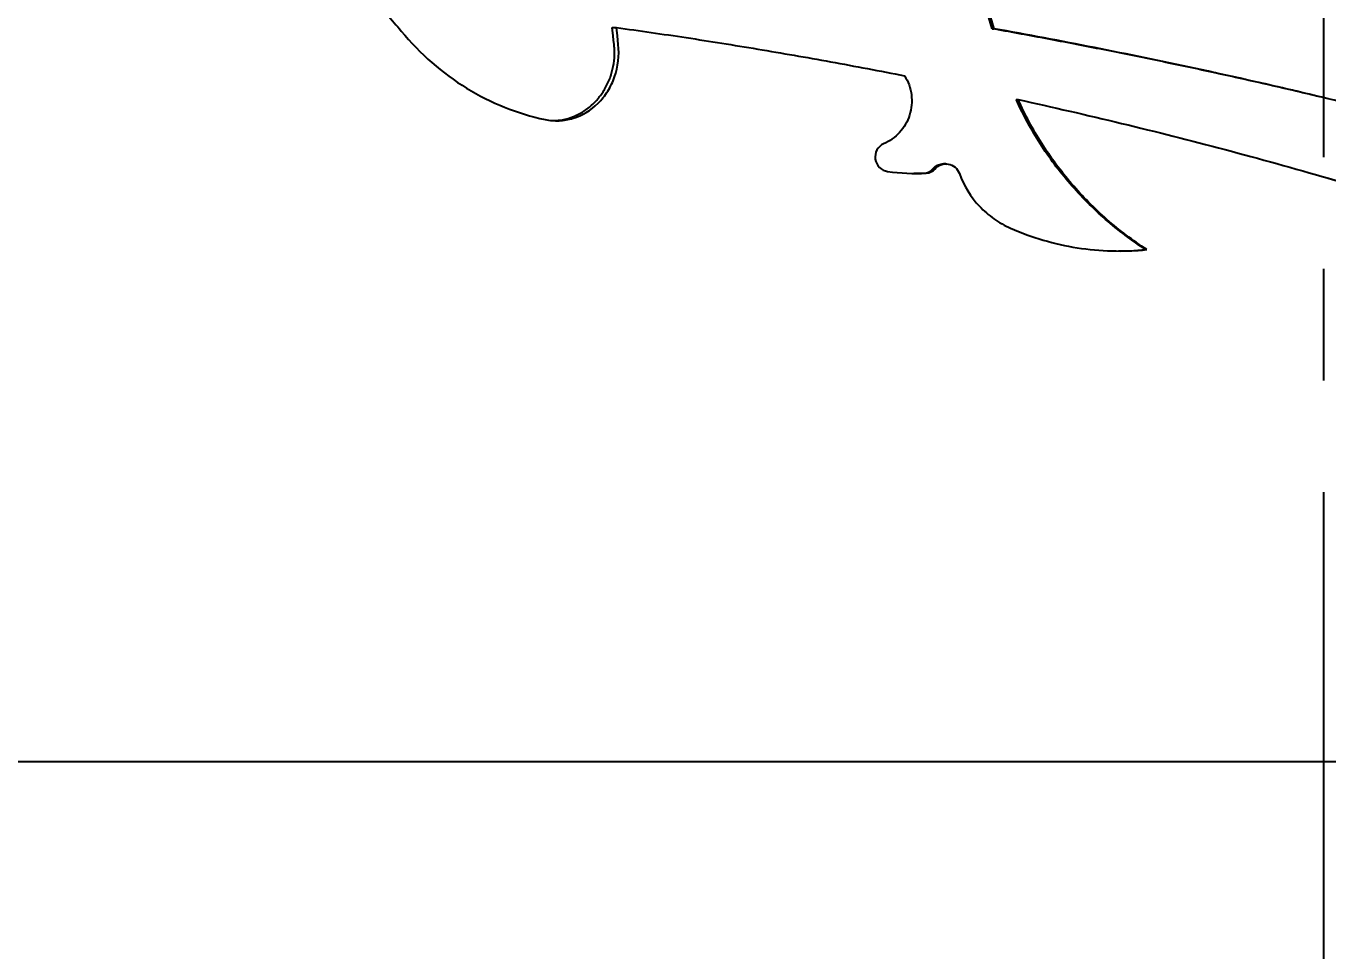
# Model space of a CAD drawing. Header units: millimetres. Extents: x 8 to 586, y 8 to 412.
# Drawn here: x 71.66 to 101.26, y 214.73 to 235.77 of the extents above; entities that cross this region are included whole.
import ezdxf

# ---------------------------------------------------------------- set-up
doc = ezdxf.new("R2010")
doc.units = ezdxf.units.MM
doc.linetypes.add('CENTERX2', pattern=[20.32, 12.7, -2.54, 2.54, -2.54])
doc.layers.add('CENTERLINE', color=4, linetype='CENTERX2')
doc.layers.add('DIMENSIONS', color=2, linetype='Continuous')
doc.layers.add('OUTLINE', color=7, linetype='Continuous', lineweight=25)
doc.styles.add('SLDTEXTSTYLE0', font='TXT', dxfattribs={"width": 0.75})
doc.dimstyles.new('SLDDIMSTYLE0', dxfattribs={"dimtxt": 3.5, "dimasz": 2, "dimexe": 0, "dimexo": 0.0625, "dimgap": 0.875, "dimtad": 1, "dimrnd": 1e-09, "dimzin": 12, "dimdsep": 46, "dimtxsty": 'SLDTEXTSTYLE0', "dimsah": 1, "dimcen": 0.09, "dimadec": 0, "dimazin": 3, "dimtfac": 1, "dimtofl": 0, "dimtmove": 0, "dimatfit": 3, "dimfxl": 0, "dimfrac": 2, "dimtolj": 1, "dimtzin": 12, "dimarcsym": 0})

# ---------------------------------------------------------------- blocks, each defined once
blk = doc.blocks.new('_D_27')
at = {"layer": 'DIMENSIONS'}
for p, q in [((125.337, 219.03), (42.284, 219.03)), ((44.284, 145.23), (44.284, 219.03)), ((67.433, 145.23), (42.284, 145.23))]:
    blk.add_line(p, q, dxfattribs=at)
for points in [[(44.284, 219.03), (43.784, 217.03), (44.784, 217.03)], [(44.284, 145.23), (44.784, 147.23), (43.784, 147.23)]]:
    blk.add_solid(points, dxfattribs=at)
at = {"layer": 'DIMENSIONS', "insert": (39.773, 177.604), "char_height": 3.5, "attachment_point": 1, "rotation": 90, "style": 'SLDTEXTSTYLE0'}
blk.add_mtext('73,8', dxfattribs=at)
blk = doc.blocks.new('_D_28')
at = {"layer": 'DIMENSIONS'}
for p, q in [((92.372, 291.53), (37.064, 291.53)), ((39.064, 145.23), (39.064, 291.53)), ((67.433, 145.23), (37.064, 145.23))]:
    blk.add_line(p, q, dxfattribs=at)
for points in [[(39.064, 291.53), (38.564, 289.53), (39.564, 289.53)], [(39.064, 145.23), (39.564, 147.23), (38.564, 147.23)]]:
    blk.add_solid(points, dxfattribs=at)
at = {"layer": 'DIMENSIONS', "insert": (34.552, 212.561), "char_height": 3.5, "attachment_point": 1, "rotation": 90, "style": 'SLDTEXTSTYLE0'}
blk.add_mtext('146,3', dxfattribs=at)

msp = doc.modelspace()

# ---------------------------------------------------------------- linework, layer by layer
at = {"layer": 'CENTERLINE'}
msp.add_line((101.15775, 387.72801), (101.15775, 145.22979), dxfattribs=at)
at = {"layer": 'OUTLINE'}
for p, q in [((84.98497, 235.73588), (85.08076, 235.73588)), ((93.62253, 235.70886), (93.66716, 235.70886)), ((94.17156, 234.09925), (94.21299, 234.09925)), ((91.84418, 232.42012), (92.07297, 232.42128)), ((92.5712, 232.63326), (92.51802, 232.63326)), ((97.1164, 230.68276), (97.14042, 230.68276))]:
    msp.add_line(p, q, dxfattribs=at)
at = {"layer": 'OUTLINE', "flags": 128}
for points in [[(85.02747, 235.35036), (85.01684, 235.4468), (85.00621, 235.54324), (84.98497, 235.73588)], [(85.12303, 235.35036), (85.11246, 235.4468), (85.10188, 235.54325), (85.08076, 235.73588)]]:
    msp.add_lwpolyline(points, dxfattribs=at)
at = {"layer": 'OUTLINE'}
for points in [[(93.62253, 235.70887), (92.82708, 238.43139), (92.0338, 241.15326), (91.24476, 243.87456)], [(93.66716, 235.70887), (92.87634, 238.43138), (92.08765, 241.15326), (91.30315, 243.87456)], [(91.24689, 232.46193), (91.53732, 232.42035), (91.83209, 232.40669), (92.1269, 232.42128)], [(92.07297, 232.42128), (92.14701, 232.42574), (92.21849, 232.45919), (92.26718, 232.51718)], [(92.1269, 232.42128), (92.2006, 232.42575), (92.27166, 232.45931), (92.31995, 232.51718)]]:
    msp.add_open_spline(points, degree=3, dxfattribs=at)
for points, knots in [([(74.86974, 240.32846), (75.08635, 240.19268), (75.3069, 240.05692), (75.74941, 239.76396), (75.97152, 239.60745), (76.64199, 239.11591), (77.09501, 238.75532), (77.99567, 237.97273), (78.44521, 237.54994), (79.10859, 236.87149), (79.32792, 236.63856), (79.7618, 236.15814), (79.97465, 235.90801), (80.18777, 235.6552)], [0, 0, 0, 0, 0.125, 0.125, 0.25, 0.25, 0.5, 0.5, 0.75, 0.75, 0.875, 0.875, 1, 1, 1, 1]), ([(80.18777, 235.6552), (80.6221, 235.13279), (81.12284, 234.69589), (81.9524, 234.1869), (82.24153, 234.04198), (82.83609, 233.80443), (83.1428, 233.71098), (83.45947, 233.64323)], [0, 0, 0, 0, 0.5, 0.5, 0.75, 0.75, 1, 1, 1, 1]), ([(85.08076, 235.73588), (85.60347, 235.66247), (86.13316, 235.58775), (87.20519, 235.42413), (87.74724, 235.33763), (88.84207, 235.15452), (89.39473, 235.05785), (90.50797, 234.85537), (91.06857, 234.74746), (91.63388, 234.63748)], [0, 0, 0, 0, 0.25, 0.25, 0.5, 0.5, 0.75, 0.75, 1, 1, 1, 1]), ([(101.15743, 234.13873), (101.04982, 234.16485), (100.53624, 234.28952), (99.614, 234.50036), (98.40027, 234.76916), (97.19462, 235.02333), (95.9988, 235.26418), (94.80658, 235.49403), (94.01712, 235.63727), (93.62253, 235.70886)], [0, 0, 0, 0, 0.04283545, 0.20442839, 0.36585805, 0.52434129, 0.68293057, 0.84151883, 1, 1, 1, 1]), ([(125.82248, 223.65721), (125.35952, 224.02287), (124.88019, 224.38391), (123.8851, 225.08743), (123.36998, 225.4318), (122.30417, 226.10672), (121.7535, 226.43731), (120.61591, 227.08585), (120.02802, 227.40423), (118.22948, 228.33149), (116.97828, 228.91609), (114.37352, 230.02889), (113.01998, 230.55705), (110.9108, 231.31243), (110.19171, 231.559), (108.74197, 232.03547), (108.01229, 232.26516), (105.80942, 232.93068), (104.32248, 233.34309), (101.31346, 234.11295), (99.79009, 234.47069), (96.71333, 235.13474), (95.18483, 235.43576), (93.66716, 235.70887)], [0, 0, 0, 0, 0.0625, 0.0625, 0.125, 0.125, 0.1875, 0.1875, 0.25, 0.25, 0.375, 0.375, 0.5, 0.5, 0.5625, 0.5625, 0.625, 0.625, 0.75, 0.75, 0.875, 0.875, 1, 1, 1, 1]), ([(83.45947, 233.64323), (83.56529, 233.62082), (83.67143, 233.61205), (83.88435, 233.62116), (83.99231, 233.63958), (84.30302, 233.7341), (84.50012, 233.85163), (84.74527, 234.09312), (84.82019, 234.18617), (84.94699, 234.38781), (84.99937, 234.49621), (85.12132, 234.8454), (85.15028, 235.09902), (85.12303, 235.35036)], [0, 0, 0, 0, 0.125, 0.125, 0.25, 0.25, 0.5, 0.5, 0.625, 0.625, 0.75, 0.75, 1, 1, 1, 1]), ([(83.6624, 233.6207), (83.72727, 233.62389), (83.87644, 233.63121), (84.10441, 233.70221), (84.33652, 233.81976), (84.54573, 233.9835), (84.72375, 234.18189), (84.86524, 234.41091), (84.96653, 234.6568), (85.02507, 234.91511), (85.04345, 235.14778), (85.03203, 235.29257), (85.02747, 235.35036)], [0, 0, 0, 0, 0.08591193, 0.19755659, 0.30918635, 0.41851927, 0.52781857, 0.63226534, 0.73668689, 0.83552738, 0.93436483, 1, 1, 1, 1]), ([(91.63388, 234.63748), (91.67455, 234.5715), (91.70776, 234.50221), (91.75935, 234.35708), (91.77772, 234.28036), (91.80699, 234.05048), (91.79259, 233.89195), (91.72289, 233.67253), (91.69126, 233.60108), (91.61492, 233.469), (91.57019, 233.40775), (91.4166, 233.23829), (91.29341, 233.14991), (91.15641, 233.08902)], [0, 0, 0, 0, 0.125, 0.125, 0.25, 0.25, 0.5, 0.5, 0.625, 0.625, 0.75, 0.75, 1, 1, 1, 1]), ([(97.1164, 230.68276), (96.79613, 230.89149), (96.49186, 231.12049), (95.91661, 231.62119), (95.64694, 231.892), (95.14877, 232.46845), (94.91933, 232.77537), (94.51011, 233.41555), (94.32906, 233.75011), (94.17156, 234.09925)], [0, 0, 0, 0, 0.25, 0.25, 0.5, 0.5, 0.75, 0.75, 1, 1, 1, 1]), ([(97.14042, 230.68276), (96.82154, 230.89183), (96.51873, 231.12115), (95.94649, 231.62237), (95.6784, 231.89335), (95.1833, 232.46991), (94.9554, 232.77675), (94.54903, 233.41647), (94.36931, 233.75066), (94.21299, 234.09925)], [0, 0, 0, 0, 0.25, 0.25, 0.5, 0.5, 0.75, 0.75, 1, 1, 1, 1]), ([(94.21299, 234.09925), (94.9963, 233.92431), (95.78108, 233.74541), (97.34988, 233.36564), (98.13447, 233.16706), (99.70366, 232.75137), (100.48827, 232.53429), (102.05715, 232.08037), (102.84112, 231.8435), (105.15989, 231.11144), (106.67263, 230.59169), (109.63186, 229.48087), (111.07836, 228.88985), (113.19559, 227.94015), (113.88911, 227.61443), (115.24018, 226.94942), (115.89963, 226.60928), (117.83069, 225.56434), (119.05514, 224.83513), (121.37895, 223.29976), (122.48192, 222.49015), (124.01347, 221.23091), (124.50464, 220.80311), (125.44896, 219.92987), (125.90167, 219.48338), (126.33664, 219.02979)], [0, 0, 0, 0, 0.0625, 0.0625, 0.125, 0.125, 0.1875, 0.1875, 0.25, 0.25, 0.375, 0.375, 0.5, 0.5, 0.5625, 0.5625, 0.625, 0.625, 0.75, 0.75, 0.875, 0.875, 0.9375, 0.9375, 1, 1, 1, 1]), ([(91.15641, 233.08902), (91.09285, 233.06024), (91.03855, 233.01223), (90.96912, 232.88822), (90.95517, 232.81349), (90.97615, 232.67074), (91.01208, 232.60422), (91.11319, 232.50494), (91.17789, 232.47188), (91.24689, 232.46193)], [0, 0, 0, 0, 0.25, 0.25, 0.5, 0.5, 0.75, 0.75, 1, 1, 1, 1]), ([(92.26718, 232.51718), (92.29488, 232.54388), (92.35028, 232.59725), (92.45917, 232.63121), (92.53864, 232.64178), (92.5748, 232.62845), (92.57499, 232.62838)], [0, 0, 0, 0, 0.33086776, 0.66152408, 0.99823069, 1, 1, 1, 1]), ([(92.31995, 232.51718), (92.39519, 232.60579), (92.51374, 232.64805), (92.73954, 232.60866), (92.83994, 232.52777), (92.87955, 232.41626)], [0, 0, 0, 0, 0.5, 0.5, 1, 1, 1, 1]), ([(92.87955, 232.41626), (92.97913, 232.13654), (93.13657, 231.8812), (93.43465, 231.56393), (93.54576, 231.46744), (93.7839, 231.29947), (93.91026, 231.22805), (94.04387, 231.16904)], [0, 0, 0, 0, 0.5, 0.5, 0.75, 0.75, 1, 1, 1, 1]), ([(101.15709, 232.33825), (101.433, 232.2595), (102.17624, 232.04735), (103.37955, 231.68041), (104.7643, 231.23938), (106.13607, 230.77846), (107.50521, 230.29432), (108.86883, 229.78578), (110.22433, 229.25238), (111.55612, 228.69901), (112.85355, 228.12933), (114.11509, 227.54356), (115.33992, 226.94207), (116.53372, 226.32166), (117.70403, 225.67718), (118.84828, 225.00791), (119.96438, 224.31324), (121.04135, 223.59895), (122.06714, 222.87284), (123.04167, 222.13474), (123.96657, 221.38546), (124.84992, 220.61758), (125.63686, 219.89007), (126.10976, 219.41103), (126.31795, 219.20013)], [0, 0, 0, 0, 0.02720445, 0.07328363, 0.11940327, 0.16552413, 0.21160475, 0.25900579, 0.30644806, 0.3538918, 0.4012946, 0.44783686, 0.4944158, 0.54099584, 0.58754023, 0.63524506, 0.68298586, 0.73072802, 0.77843515, 0.82468571, 0.87097851, 0.91728863, 0.96358682, 1, 1, 1, 1]), ([(94.04387, 231.16904), (94.52641, 230.95648), (95.03582, 230.80855), (96.0806, 230.64514), (96.61036, 230.62995), (97.14042, 230.68276)], [0, 0, 0, 0, 0.5, 0.5, 1, 1, 1, 1]), ([(96.49385, 230.65411), (96.58108, 230.65418), (96.78877, 230.65434), (96.99613, 230.67233), (97.1164, 230.68276)], [0, 0, 0, 0, 0.41996442, 1, 1, 1, 1])]:
    msp.add_open_spline(points, degree=3, knots=knots, dxfattribs=at)

# ---------------------------------------------------------------- dimensions: what is measured, and where the dimension line sits
at = {"layer": 'DIMENSIONS'}
for base, p2, picture, middle in [((39.06388, 291.52979), (93.37224, 291.52979), '_D_28', (39.06388, 218.37979)), ((44.2844, 219.02979), (126.33664, 219.02979), '_D_27', (44.2844, 182.12979))]:
    dim = msp.add_linear_dim(base=base, p1=(68.43275, 145.22979), p2=p2, angle=90, dimstyle='SLDDIMSTYLE0', dxfattribs=at)
    dim.commit()
    dim.dimension.update_dxf_attribs({"geometry": picture, "text_midpoint": middle, "dimtype": 160})

doc.saveas('drawing.dxf')
